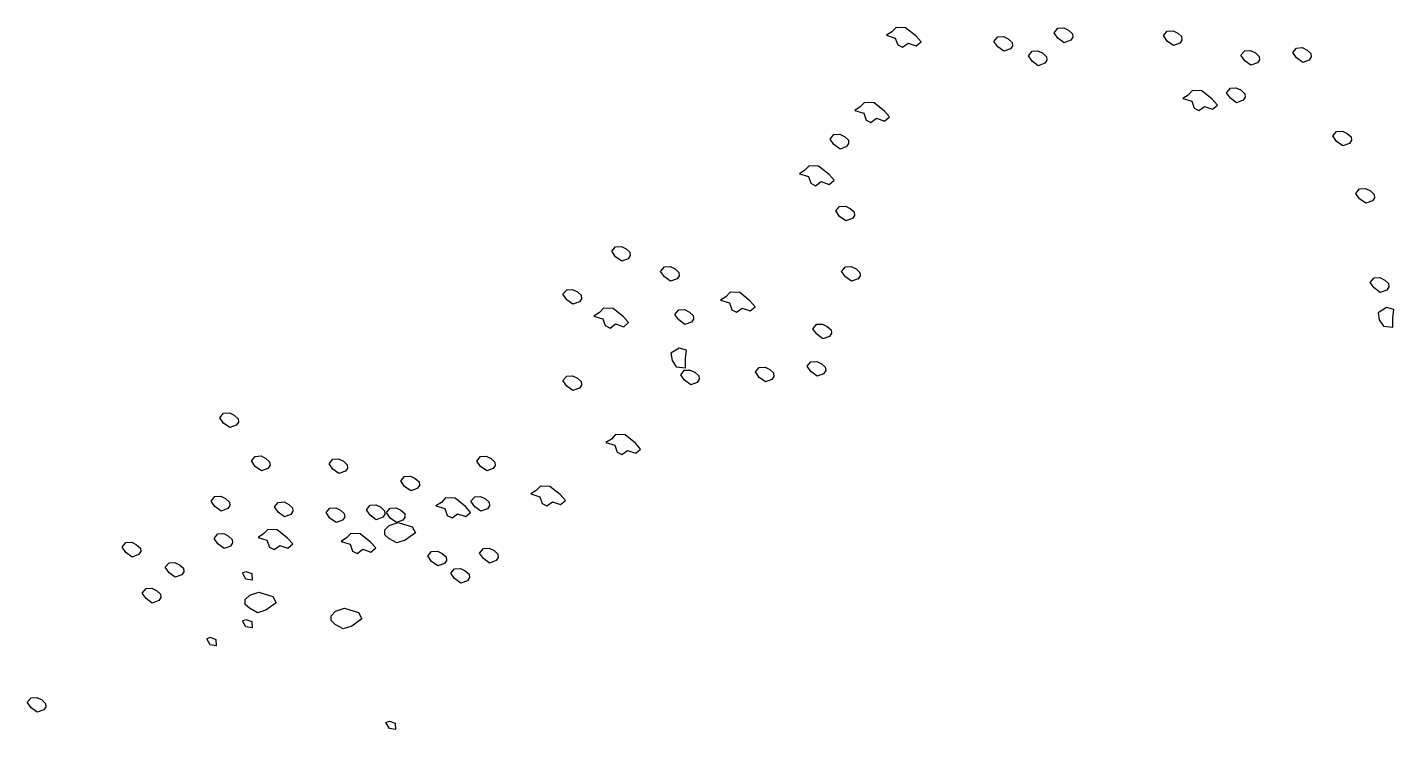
# Model space of a CAD drawing. Header units: millimetres. Extents: x 462666 to 1244237, y 2328025 to 3795663.
# Drawn here: x 1067147 to 1069406, y 2752019 to 2753179 of the extents above; entities that cross this region are included whole.
import ezdxf

# ---------------------------------------------------------------- set-up
doc = ezdxf.new("R2010")
doc.units = ezdxf.units.MM
doc.layers.add('arbre', color=250, linetype='Continuous')

msp = doc.modelspace()

# ---------------------------------------------------------------- linework, layer by layer
at = {"layer": 'arbre'}
for points in [[(1068616, 2753165.1), (1068599, 2753178.7), (1068583.1, 2753179.3), (1068576.3, 2753171.9), (1068567.2, 2753166.2), (1068581.9, 2753161.7), (1068585.9, 2753150.3), (1068593.9, 2753146.4), (1068603, 2753153.2), (1068616.6, 2753148.6), (1068624.6, 2753155.5)], [(1068872, 2753158), (1068861.2, 2753154), (1068850.9, 2753161.4), (1068844.7, 2753170.5), (1068850.9, 2753177.9), (1068860.6, 2753178.4), (1068868.5, 2753174.5), (1068874.8, 2753168.8), (1068875.4, 2753163.1)], [(1069052.5, 2753153.2), (1069041.7, 2753149.3), (1069031.5, 2753156.6), (1069025.2, 2753165.7), (1069031.5, 2753173.1), (1069041.1, 2753173.7), (1069049.1, 2753169.7), (1069055.3, 2753164), (1069055.9, 2753158.4)], [(1068772.2, 2753143.7), (1068761.4, 2753139.8), (1068751.2, 2753147.1), (1068744.9, 2753156.2), (1068751.2, 2753163.6), (1068760.8, 2753164.2), (1068768.8, 2753160.2), (1068775, 2753154.5), (1068775.6, 2753148.9)], [(1068829.2, 2753120), (1068818.4, 2753116), (1068808.2, 2753123.4), (1068801.9, 2753132.5), (1068808.2, 2753139.9), (1068817.8, 2753140.4), (1068825.8, 2753136.5), (1068832, 2753130.8), (1068832.6, 2753125.1)], [(1069180.7, 2753120.6), (1069169.9, 2753116.6), (1069159.7, 2753124), (1069153.5, 2753133.1), (1069159.7, 2753140.4), (1069169.4, 2753141), (1069177.3, 2753137), (1069183.6, 2753131.4), (1069184.1, 2753125.7)], [(1069266.2, 2753125.3), (1069255.5, 2753121.3), (1069245.2, 2753128.7), (1069239, 2753137.8), (1069245.2, 2753145.2), (1069254.9, 2753145.8), (1069262.8, 2753141.8), (1069269.1, 2753136.1), (1069269.7, 2753130.4)], [(1069106.1, 2753060.6), (1069089, 2753074.2), (1069073.1, 2753074.8), (1069066.3, 2753067.4), (1069057.2, 2753061.7), (1069072, 2753057.2), (1069076, 2753045.8), (1069083.9, 2753041.9), (1069093, 2753048.7), (1069106.6, 2753044.1), (1069114.6, 2753051)], [(1069157, 2753058.8), (1069146.2, 2753054.9), (1069136, 2753062.2), (1069129.7, 2753071.3), (1069136, 2753078.7), (1069145.6, 2753079.3), (1069153.6, 2753075.3), (1069159.8, 2753069.6), (1069160.4, 2753063.9)], [(1068563.8, 2753041), (1068546.7, 2753054.6), (1068530.8, 2753055.2), (1068524, 2753047.8), (1068514.9, 2753042.1), (1068529.7, 2753037.6), (1068533.6, 2753026.2), (1068541.6, 2753022.3), (1068550.7, 2753029.1), (1068564.3, 2753024.5), (1068572.3, 2753031.4)], [(1068501.4, 2752982.3), (1068490.6, 2752978.3), (1068480.4, 2752985.7), (1068474.1, 2752994.8), (1068480.4, 2753002.2), (1068490, 2753002.7), (1068498, 2752998.8), (1068504.3, 2752993.1), (1068504.8, 2752987.4)], [(1069332.8, 2752987.6), (1069322, 2752983.6), (1069311.7, 2752991), (1069305.5, 2753000.1), (1069311.7, 2753007.5), (1069321.4, 2753008.1), (1069329.3, 2753004.1), (1069335.6, 2752998.4), (1069336.2, 2752992.7)], [(1068472.3, 2752936.5), (1068455.2, 2752950.1), (1068439.3, 2752950.7), (1068432.5, 2752943.3), (1068423.4, 2752937.6), (1068438.2, 2752933.1), (1068442.2, 2752921.7), (1068450.1, 2752917.8), (1068459.2, 2752924.6), (1068472.8, 2752920), (1068480.8, 2752926.9)], [(1069370.8, 2752892.6), (1069360, 2752888.7), (1069349.7, 2752896), (1069343.5, 2752905.1), (1069349.7, 2752912.5), (1069359.4, 2752913.1), (1069367.4, 2752909.1), (1069373.6, 2752903.4), (1069374.2, 2752897.7)], [(1068510.9, 2752863.6), (1068500.1, 2752859.6), (1068489.9, 2752867), (1068483.6, 2752876.1), (1068489.9, 2752883.5), (1068499.6, 2752884), (1068507.5, 2752880), (1068513.8, 2752874.4), (1068514.3, 2752868.7)], [(1068140.4, 2752797.1), (1068129.6, 2752793.1), (1068119.4, 2752800.5), (1068113.1, 2752809.6), (1068119.4, 2752817), (1068129, 2752817.5), (1068137, 2752813.6), (1068143.2, 2752807.9), (1068143.8, 2752802.2)], [(1068221.1, 2752763.9), (1068210.3, 2752759.9), (1068200.1, 2752767.3), (1068193.9, 2752776.3), (1068200.1, 2752783.7), (1068209.8, 2752784.3), (1068217.7, 2752780.3), (1068224, 2752774.6), (1068224.5, 2752769)], [(1068520.4, 2752763.9), (1068509.6, 2752759.9), (1068499.4, 2752767.3), (1068493.1, 2752776.3), (1068499.4, 2752783.7), (1068509.1, 2752784.3), (1068517, 2752780.3), (1068523.3, 2752774.6), (1068523.8, 2752769)], [(1069394.5, 2752745.4), (1069383.7, 2752741.5), (1069373.5, 2752748.8), (1069367.2, 2752757.9), (1069373.5, 2752765.3), (1069383.2, 2752765.9), (1069391.1, 2752761.9), (1069397.4, 2752756.2), (1069397.9, 2752750.5)], [(1068059.6, 2752725.9), (1068048.8, 2752721.9), (1068038.6, 2752729.3), (1068032.3, 2752738.4), (1068038.6, 2752745.7), (1068048.2, 2752746.3), (1068056.2, 2752742.3), (1068062.5, 2752736.7), (1068063, 2752731)], [(1068341.6, 2752727.5), (1068324.6, 2752741.1), (1068308.7, 2752741.7), (1068301.8, 2752734.3), (1068292.7, 2752728.6), (1068307.5, 2752724.1), (1068311.5, 2752712.7), (1068319.4, 2752708.8), (1068328.5, 2752715.6), (1068342.2, 2752711), (1068350.1, 2752717.9)], [(1068132.5, 2752701.4), (1068115.5, 2752715), (1068099.6, 2752715.6), (1068092.7, 2752708.2), (1068083.7, 2752702.5), (1068098.4, 2752698), (1068102.4, 2752686.6), (1068110.4, 2752682.6), (1068119.5, 2752689.5), (1068133.1, 2752684.9), (1068141, 2752691.7)], [(1068244.9, 2752692.6), (1068234.1, 2752688.7), (1068223.9, 2752696), (1068217.6, 2752705.1), (1068223.9, 2752712.5), (1068233.5, 2752713.1), (1068241.5, 2752709.1), (1068247.7, 2752703.4), (1068248.3, 2752697.7)], [(1069404.3, 2752684.1), (1069404.3, 2752699.5), (1069406, 2752713.1), (1069394, 2752716.5), (1069380.4, 2752708), (1069382.1, 2752696.1), (1069388.9, 2752685.8)], [(1068472.9, 2752668.9), (1068462.1, 2752664.9), (1068451.9, 2752672.3), (1068445.6, 2752681.4), (1068451.9, 2752688.8), (1068461.5, 2752689.3), (1068469.5, 2752685.4), (1068475.7, 2752679.7), (1068476.3, 2752674)], [(1068234.8, 2752617.1), (1068234.8, 2752632.4), (1068236.6, 2752646.1), (1068224.6, 2752649.5), (1068211, 2752641), (1068212.7, 2752629), (1068219.5, 2752618.8)], [(1068254.4, 2752592.9), (1068243.6, 2752588.9), (1068233.4, 2752596.3), (1068227.1, 2752605.4), (1068233.4, 2752612.8), (1068243, 2752613.3), (1068251, 2752609.4), (1068257.2, 2752603.7), (1068257.8, 2752598)], [(1068377.9, 2752597.7), (1068367.1, 2752593.7), (1068356.9, 2752601.1), (1068350.6, 2752610.1), (1068356.9, 2752617.5), (1068366.5, 2752618.1), (1068374.5, 2752614.1), (1068380.7, 2752608.4), (1068381.3, 2752602.8)], [(1068463.4, 2752607.2), (1068452.6, 2752603.2), (1068442.4, 2752610.6), (1068436.1, 2752619.6), (1068442.4, 2752627), (1068452, 2752627.6), (1068460, 2752623.6), (1068466.2, 2752617.9), (1068466.8, 2752612.3)], [(1068059.6, 2752583.4), (1068048.8, 2752579.4), (1068038.6, 2752586.8), (1068032.3, 2752595.9), (1068038.6, 2752603.3), (1068048.2, 2752603.9), (1068056.2, 2752599.9), (1068062.5, 2752594.2), (1068063, 2752588.5)], [(1067492.3, 2752522.1), (1067481.5, 2752518.1), (1067471.3, 2752525.5), (1067465, 2752534.5), (1067471.3, 2752541.9), (1067480.9, 2752542.5), (1067488.9, 2752538.5), (1067495.1, 2752532.8), (1067495.7, 2752527.2)], [(1068152.1, 2752492.4), (1068135.1, 2752506), (1068119.2, 2752506.6), (1068112.4, 2752499.2), (1068103.3, 2752493.5), (1068118, 2752489), (1068122, 2752477.6), (1068130, 2752473.6), (1068139.1, 2752480.5), (1068152.7, 2752475.9), (1068160.6, 2752482.7)], [(1067544.6, 2752450.8), (1067533.8, 2752446.9), (1067523.5, 2752454.2), (1067517.3, 2752463.3), (1067523.5, 2752470.7), (1067533.2, 2752471.3), (1067541.1, 2752467.3), (1067547.4, 2752461.6), (1067548, 2752455.9)], [(1067672.8, 2752446.1), (1067662, 2752442.1), (1067651.8, 2752449.5), (1067645.6, 2752458.6), (1067651.8, 2752466), (1067661.5, 2752466.5), (1067669.4, 2752462.5), (1067675.7, 2752456.9), (1067676.2, 2752451.2)], [(1067917.1, 2752450.4), (1067906.3, 2752446.5), (1067896.1, 2752453.9), (1067889.8, 2752462.9), (1067896.1, 2752470.3), (1067905.7, 2752470.9), (1067913.7, 2752466.9), (1067919.9, 2752461.2), (1067920.5, 2752455.6)], [(1067791.6, 2752417.6), (1067780.8, 2752413.6), (1067770.6, 2752421), (1067764.3, 2752430.1), (1067770.6, 2752437.5), (1067780.2, 2752438), (1067788.2, 2752434.1), (1067794.4, 2752428.4), (1067795, 2752422.7)], [(1067478.1, 2752384.3), (1067467.3, 2752380.4), (1067457, 2752387.8), (1067450.8, 2752396.8), (1067457, 2752404.2), (1067466.7, 2752404.8), (1067474.6, 2752400.8), (1067480.9, 2752395.1), (1067481.5, 2752389.5)], [(1067907.6, 2752384), (1067896.8, 2752380), (1067886.6, 2752387.4), (1067880.3, 2752396.5), (1067886.6, 2752403.8), (1067896.2, 2752404.4), (1067904.2, 2752400.4), (1067910.4, 2752394.8), (1067911, 2752389.1)], [(1068028, 2752407.5), (1068010.9, 2752421.1), (1067995, 2752421.7), (1067988.2, 2752414.3), (1067979.1, 2752408.6), (1067993.9, 2752404.1), (1067997.9, 2752392.7), (1068005.8, 2752388.7), (1068014.9, 2752395.6), (1068028.5, 2752391), (1068036.5, 2752397.8)], [(1067582.6, 2752374.9), (1067571.8, 2752370.9), (1067561.5, 2752378.3), (1067555.3, 2752387.3), (1067561.5, 2752394.7), (1067571.2, 2752395.3), (1067579.2, 2752391.3), (1067585.4, 2752385.6), (1067586, 2752380)], [(1067668.1, 2752365.4), (1067657.3, 2752361.4), (1067647.1, 2752368.8), (1067640.8, 2752377.8), (1067647.1, 2752385.2), (1067656.7, 2752385.8), (1067664.7, 2752381.8), (1067670.9, 2752376.1), (1067671.5, 2752370.5)], [(1067734.6, 2752370.1), (1067723.8, 2752366.1), (1067713.6, 2752373.5), (1067707.3, 2752382.6), (1067713.6, 2752390), (1067723.2, 2752390.5), (1067731.2, 2752386.6), (1067737.4, 2752380.9), (1067738, 2752375.2)], [(1067767.8, 2752365.4), (1067757, 2752361.4), (1067746.8, 2752368.8), (1067740.6, 2752377.8), (1067746.8, 2752385.2), (1067756.5, 2752385.8), (1067764.4, 2752381.8), (1067770.7, 2752376.1), (1067771.2, 2752370.5)], [(1067871.2, 2752387.9), (1067854.1, 2752401.5), (1067838.2, 2752402.1), (1067831.4, 2752394.7), (1067822.3, 2752389), (1067837.1, 2752384.5), (1067841, 2752373.1), (1067849, 2752369.1), (1067858.1, 2752376), (1067871.7, 2752371.4), (1067879.7, 2752378.2)], [(1067771.7, 2752332.1), (1067757.5, 2752327.6), (1067744.4, 2752335), (1067737.6, 2752341.2), (1067737.6, 2752349.2), (1067745, 2752356.5), (1067759.8, 2752361.7), (1067783.1, 2752354.3), (1067788.8, 2752344.1)], [(1067482.8, 2752322.6), (1067472, 2752318.6), (1067461.8, 2752326), (1067455.5, 2752335.1), (1067461.8, 2752342.5), (1067471.4, 2752343.1), (1067479.4, 2752339.1), (1067485.6, 2752333.4), (1067486.2, 2752327.7)], [(1067577.1, 2752335.6), (1067560.1, 2752349.3), (1067544.2, 2752349.8), (1067537.4, 2752342.5), (1067528.3, 2752336.8), (1067543, 2752332.2), (1067547, 2752320.9), (1067555, 2752316.9), (1067564.1, 2752323.7), (1067577.7, 2752319.2), (1067585.7, 2752326)], [(1067714.3, 2752329.1), (1067697.3, 2752342.7), (1067681.4, 2752343.3), (1067674.6, 2752335.9), (1067665.5, 2752330.2), (1067680.3, 2752325.7), (1067684.2, 2752314.3), (1067692.2, 2752310.4), (1067701.3, 2752317.2), (1067714.9, 2752312.6), (1067722.9, 2752319.5)], [(1067330.8, 2752308.4), (1067320, 2752304.4), (1067309.8, 2752311.8), (1067303.5, 2752320.9), (1067309.8, 2752328.2), (1067319.4, 2752328.8), (1067327.4, 2752324.8), (1067333.6, 2752319.2), (1067334.2, 2752313.5)], [(1067836.3, 2752293.7), (1067825.5, 2752289.8), (1067815.3, 2752297.2), (1067809.1, 2752306.2), (1067815.3, 2752313.6), (1067825, 2752314.2), (1067832.9, 2752310.2), (1067839.2, 2752304.5), (1067839.7, 2752298.9)], [(1067921.8, 2752298.5), (1067911.1, 2752294.5), (1067900.8, 2752301.9), (1067894.6, 2752311), (1067900.8, 2752318.4), (1067910.5, 2752318.9), (1067918.4, 2752315), (1067924.7, 2752309.3), (1067925.3, 2752303.6)], [(1067402, 2752275.1), (1067391.2, 2752271.2), (1067381, 2752278.5), (1067374.8, 2752287.6), (1067381, 2752295), (1067390.7, 2752295.6), (1067398.6, 2752291.6), (1067404.9, 2752285.9), (1067405.5, 2752280.2)], [(1067518.5, 2752266.2), (1067508.3, 2752268), (1067502.6, 2752278.2), (1067508.3, 2752280.4), (1067517.9, 2752277)], [(1067874.3, 2752265.3), (1067863.5, 2752261.3), (1067853.3, 2752268.7), (1067847.1, 2752277.7), (1067853.3, 2752285.1), (1067863, 2752285.7), (1067870.9, 2752281.7), (1067877.2, 2752276), (1067877.7, 2752270.4)], [(1067364, 2752232.4), (1067353.2, 2752228.4), (1067343, 2752235.8), (1067336.8, 2752244.9), (1067343, 2752252.3), (1067352.7, 2752252.8), (1067360.6, 2752248.9), (1067366.9, 2752243.2), (1067367.4, 2752237.5)], [(1067541.3, 2752216.9), (1067527.1, 2752212.4), (1067514, 2752219.8), (1067507.2, 2752226), (1067507.2, 2752234), (1067514.6, 2752241.4), (1067529.3, 2752246.5), (1067552.6, 2752239.1), (1067558.3, 2752228.9)], [(1067518.5, 2752187.2), (1067508.3, 2752188.9), (1067502.6, 2752199.1), (1067508.3, 2752201.4), (1067517.9, 2752198)], [(1067683.1, 2752190.4), (1067668.9, 2752185.8), (1067655.8, 2752193.2), (1067649, 2752199.4), (1067649, 2752207.4), (1067656.4, 2752214.8), (1067671.1, 2752219.9), (1067694.4, 2752212.5), (1067700.1, 2752202.3)], [(1067459.2, 2752157.6), (1067449, 2752159.3), (1067443.3, 2752169.5), (1067449, 2752171.8), (1067458.6, 2752168.4)], [(1067174, 2752051.9), (1067163.2, 2752048), (1067153, 2752055.4), (1067146.7, 2752064.4), (1067153, 2752071.8), (1067162.7, 2752072.4), (1067170.6, 2752068.4), (1067176.9, 2752062.7), (1067177.4, 2752057.1)], [(1067755.7, 2752019.3), (1067745.5, 2752021), (1067739.8, 2752031.2), (1067745.5, 2752033.5), (1067755.1, 2752030.1)]]:
    msp.add_lwpolyline(points, close=True, dxfattribs=at)

doc.saveas('drawing.dxf')
